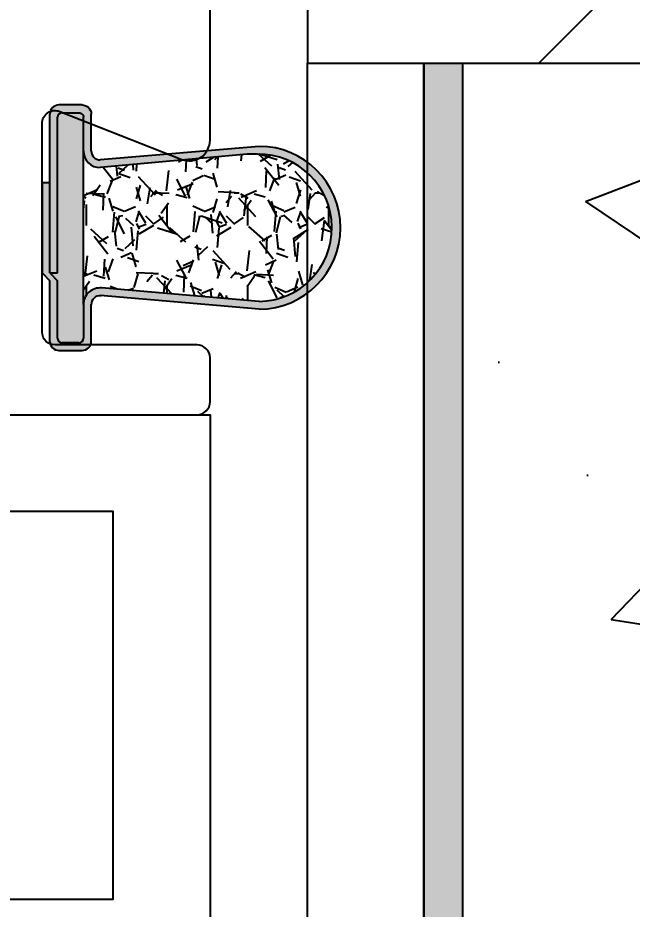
# Model space of a CAD drawing. Extents: x 0 to 79.8, y 0 to 38.2.
# Drawn here: x 26.706 to 27.181, y 29.262 to 29.952 of the extents above; entities that cross this region are included whole.
import ezdxf

# ---------------------------------------------------------------- set-up
doc = ezdxf.new("R2010")
doc.units = 0
doc.header["$MEASUREMENT"] = 0
doc.layers.get('0').update_dxf_attribs({"linetype": 'CONTINUOUS'})
doc.layers.get('DEFPOINTS').update_dxf_attribs({"color": 1, "linetype": 'CONTINUOUS'})
for name, color, linetype in [('FRAME', 1, 'CONTINUOUS'), ('SILL-PAN', 7, 'CONTINUOUS'), ('TEXT', 7, 'CONTINUOUS'), ('TITLE-BLOCK', 7, 'CONTINUOUS'), ('WALL-CONDITION', 7, 'CONTINUOUS'), ('WATERPROOF_MATL', 5, 'CONTINUOUS')]:
    doc.layers.add(name, color=color, linetype=linetype)
doc.styles.get("Standard").update_dxf_attribs({"font": 'simplex.shx'})
doc.dimstyles.new('QUARTER HORIZONTAL', dxfattribs={"dimscale": 4, "dimtxt": 0.06, "dimasz": 0.04999999999999999, "dimexe": 0.06, "dimexo": 0.032, "dimgap": 0.021, "dimtad": 0, "dimtih": 1, "dimtoh": 1, "dimdec": 4, "dimzin": 4, "dimdsep": 46, "dimlunit": 5, "dimtxsty": 'Standard', "dimcen": 0.09, "dimadec": 0, "dimazin": 1, "dimtfac": 1, "dimtdec": 4, "dimtofl": 0, "dimtmove": 0, "dimatfit": 3, "dimfxl": 0, "dimtolj": 1, "dimtzin": 0, "dimarcsym": 0})

# ---------------------------------------------------------------- blocks, each defined once
blk = doc.blocks.new('3749-SILL')
blk.add_lwpolyline([(1.103706089789071, -0.7068971932408363, 0.5486187866267667), (1.119505422862503, -0.7190204479001654), (1.175027709791252, -0.6988119881197026, 0.2637246696229036), (1.182582833904547, -0.6899510977373229, -0.3595082375522588), (1.194175942050762, -0.6803782018222595), (1.229594768500277, -0.6803782018222524, -0.4142135623732713), (1.241401043983444, -0.6921844773054335), (1.241401043983444, -0.7000004872134671), (1.89800000000001, -0.70000048721346, 0.4142135623733031), (1.908000000000015, -0.6900004872134691), (1.908000000000015, -0.656000487213463, 0.4142135623734073), (1.89800000000001, -0.646000487213465), (1.788000000000011, -0.6460004872134721, -0.414213562372991), (1.77800000000002, -0.6360004872134599), (1.77800000000002, -0.4746324154477151, -0.5285491067761589), (1.791654390344974, -0.4653240626822353), (1.886152975448056, -0.5024235072041847, 0.5285491067762694), (1.908000000000001, -0.4875301427794199), (1.908000000000015, 0, 0.4142135623734073)], format="xyb")
blk = doc.blocks.new('*U38')
h = blk.add_hatch(color=7)
h.dxf.hatch_style = 1
h.paths.add_polyline_path([(0.0635577124920091, -0.1620000000000137), (0.05305771249200897, -0.0389999999999959, -0.4142135623729311), (0.06005771249200897, -0.03199999999999981), (0.08855671249201083, -0.03199999999999961, 0.4142135623730944), (0.09555671249201081, -0.02499999999999961), (0.09555671249201081, -0.006999999999999534, 0.4142135623730894), (0.0885567124920108, 3.33066907387547e-16), (-0.03444328750798853, -5.551115123125783e-17), (-0.03444328750798853, -0.005999999999999645), (0.08605771249200878, -0.005999999999999617, -0.4142135623730951), (0.08955771249200878, -0.00949999999999962), (0.08955771249200878, -0.02249999999999944, -0.4142135623731094), (0.08605771249200878, -0.02599999999999963), (0.06005771249200895, -0.0259999999999998, 0.4144590320460281), (0.04705771705673792, -0.03901089416962114), (0.05755671249201022, -0.1528689999999998), (0.05755671249201022, -0.1607057163559881, -1.000618141417903), (-0.05644207855980712, -0.1619858380355864), (-0.04603767947626435, -0.0401057344854886, 0.4393819219709538), (-0.05899056916341911, -0.02600000000000002), (-0.08494328750798986, -0.02599999999999963, -0.4142135623730946), (-0.08844328750798985, -0.02249999999999963), (-0.08844328750798985, -0.009499999999999342, -0.4142135623730708), (-0.08494328750798986, -0.005999999999999617), (-0.04044228750799113, -0.005999999999999645), (-0.0344432875079885, 0), (0.03555771249200923, 0), (0.03555771249200923, 0.0060000000000002), (-0.03444328750798854, 0.0060000000000002), (-0.04044228750799128, 0), (-0.08744328750798935, 3.33066907387547e-16, 0.4142135623730949), (-0.09444328750798936, -0.006999999999999673), (-0.09444328750798935, -0.02499999999999972, 0.4142135623730894), (-0.08744328750798935, -0.03199999999999958), (-0.05899056916341913, -0.03200000000000003, -0.4393819219709612), (-0.0520159362549512, -0.03959539549218635), (-0.0519432875079886, -0.03899999999999984), (-0.06244228641652898, -0.1619882729286112, 1.000093076325736)])
h = blk.add_hatch(color=7)
h.dxf.hatch_style = 1
h.paths.add_polyline_path([(-0.03444328750798853, -0.005999999999999671), (-0.03444328750798853, 0), (-0.04044228750799117, -0.005999999999999671), (-0.08494328750798986, -0.00599999999999962, 0.4142135623730939), (-0.08844328750798985, -0.009499999999999623), (-0.08844328750798985, -0.02249999999999992, 0.4142135623730704), (-0.08494328750798986, -0.02599999999999963), (-0.05899056916341916, -0.02600000000000002), (0.08605771249200878, -0.02599999999999963, 0.4142135623730952), (0.08955771249200878, -0.02249999999999963), (0.08955771249200878, -0.009499999999999814, 0.4142135623731116), (0.08605771249200878, -0.005999999999999619)])
h = blk.add_hatch()
h.set_pattern_fill('GRAVEL', scale=0.0625)
h.set_pattern_definition([(228.012787504, (-0.01399056916341923, 0.08849999999999991), (-0.5000000000000039, -0.5625000000000002), [0.0084085, -0.8324430029421062]), (184.969740728, (-0.01961556916341944, 0.08224999999999982), (0.7499999999999984, 0.06250000000000219), [0.01442925, -1.428495297576875]), (132.510447078, (-0.03399056916341969, 0.08099999999999985), (0.6250000000000073, -0.6874999999999916), [0.01017425, -1.007252037256231]), (267.273689006, (-0.05836556916341973, 0.06537499999999985), (0.06250000000000151, 1.250000000000001), [0.013139875, -1.300847377601812]), (292.833654178, (-0.0589905691634196, 0.0522499999999998), (-0.3124999999999993, 0.7500000000000018), [0.0128846875, -1.275585820505518]), (357.273689006, (-0.05399056916341971, 0.04037499999999983), (-1.250000000000001, 0.0625000000000016), [0.013139875, -1.300847377601812]), (37.6942404667, (-0.04086556916341966, 0.03974999999999984), (-0.8124999999999999, -0.6249999999999983), [0.0173768125, -1.72030303430725]), (72.2553283749, (-0.02711556916341973, 0.05037499999999973), (0.4375000000000017, 1.375), [0.01640549999999999, -1.624145093550837]), (121.429565615, (-0.02211556916341983, 0.06599999999999973), (-0.5000000000000012, 0.8124999999999992), [0.013184375, -1.305254569358062]), (175.236358309, (-0.0289905691634198, 0.07724999999999971), (0.687499999999999, -0.06250000000000237), [0.015052, -0.7375476611745188]), (222.397437798, (-0.04399056916341948, 0.0784999999999999), (-0.7499999999999977, -0.6874999999999982), [0.0194655, -1.927085937799681]), (138.814074834, (0.003509430836579952, 0.06474999999999975), (-0.4375000000000021, 0.375), [0.006643812499999998, -0.6577403007959185]), (171.46923439, (-0.001490569163419941, 0.06912499999999977), (0.8124999999999999, -0.1249999999999997), [0.0126398125, -1.251344463509813]), (225, (-0.01399056916341923, 0.07099999999999984), (-6.938893903907228e-18, -0.06249999999999581), [0.0088388125, -0.07954953514831875]), (203.198590514, (-0.01836556916341969, 0.0784999999999999), (0.3124999999999993, 0.1249999999999985), [0.004759875, -0.4712259441164938]), (291.801409486, (-0.02274056916341927, 0.07662499999999983), (-0.06249999999998024, 0.1875000000000064), [0.0067314375, -0.3298413629459063]), (30.96375653209999, (-0.02024056916341976, 0.07037499999999974), (0.1875000000000033, 0.1249999999999987), [0.0109330625, -0.3535014309278312]), (161.565051177, (-0.01086556916341941, 0.07599999999999973), (0.1250000000000007, -0.06249999999999854), [0.007905687499999998, -0.1897366662605249]), (16.389540334, (-0.0589905691634196, 0.07662499999999983), (0.6249999999999979, 0.1875000000000027), [0.011075, -1.096427821666837]), (70.3461759419, (-0.0483655691634195, 0.07974999999999988), (-0.2500000000000763, -0.6875000000002123), [0.0092913125, -0.9198379842074375]), (293.198590514, (-0.01086556916341941, 0.08849999999999991), (-0.1249999999999982, 0.3124999999999994), [0.0095196875, -0.4664661316164938]), (343.610459666, (-0.007115569163419266, 0.07974999999999988), (-0.6249999999999979, 0.1875000000000027), [0.011075, -1.096427821666812]), (339.44395478, (-0.0589905691634196, 0.03787499999999977), (-0.3125000000000023, 0.1250000000000015), [0.01068, -0.5233202340823435]), (294.775140569, (-0.04899056916341982, 0.03412499999999985), (-0.3125000000000003, 0.6875000000000001), [0.008948625, -0.88591519145475]), (66.8014094864, (-0.01024056916341998, 0.0259999999999998), (0.1249999999999988, 0.3124999999999981), [0.0095196875, -0.4664661316164938]), (17.3540246363, (-0.006490569163419835, 0.03474999999999984), (-0.8124999999999986, -0.2499999999999977), [0.0104769375, -1.03721397589]), (69.44395478040002, (-0.04086556916341966, 0.0259999999999998), (-0.1250000000000004, -0.3124999999999972), [0.005339999999999998, -0.5286602340823435]), (101.309932474, (-0.01399056916341923, 0.0259999999999998), (-0.06249999999999774, 0.2500000000000008), [0.003186875, -0.31550184459955]), (165.963756532, (-0.01461556916341955, 0.02912499999999985), (0.1874999999999974, -0.06250000000000008), [0.0128846875, -0.2448094141011063]), (186.009005957, (-0.02711556916341973, 0.03224999999999978), (0.6250000000000029, 0.06249999999999895), [0.011940625, -1.182120198408925]), (303.690067526, (-0.02024056916341976, 0.06474999999999975), (-0.0624999999999992, 0.1249999999999991), [0.009013874999999996, -0.2163330797165]), (353.157226587, (-0.01524056916341987, 0.05724999999999991), (1.062500000000001, -0.1250000000000033), [0.015737125, -1.557972664001769]), (60.9453959009, (0.0003844308365801297, 0.05537499999999984), (-0.2499999999999985, -0.4374999999999986), [0.006434749999999999, -0.6370421338116875]), (90, (0.003509430836579952, 0.06099999999999983), (-0.06249999999999999, 0.0625), [0.00375, -0.05875]), (120.256437164, (-0.02836556916341948, 0.03412499999999985), (0.2500000000000006, -0.4375000000000005), [0.00868275, -0.8595949993406126]), (48.01278750420001, (-0.03274056916341994, 0.0416249999999998), (0.5, 0.5624999999999984), [0.016817, -0.8240345029421061]), (0, (-0.02149056916341952, 0.05412499999999987), (0.0625, 0.0625), [0.01625, -0.04625]), (325.3048464690001, (-0.005240569163419195, 0.05412499999999987), (0.6250000000000087, -0.4374999999999891), [0.009882124999999997, -0.9783296438026248]), (254.054604099, (0.00288443083658052, 0.04849999999999988), (-0.06250000000000236, -0.2500000000000003), [0.009100125, -0.4459067430800313]), (207.645975364, (0.0003844308365801297, 0.03974999999999984), (-1.187499999999997, -0.625000000000003), [0.0148165625, -1.466842136391212]), (175.42607874, (-0.01274056916341948, 0.03287499999999977), (-0.8124999999999971, 0.06250000000000008), [0.0156749375, -1.551817087998056])])
h.paths.add_polyline_path([(-0.05644207855980713, -0.1619858380355865, 1.000618141417795), (0.05755671249201022, -0.160705716355985), (0.05755671249201023, -0.1528690000000001), (0.04705771705673792, -0.03901089416962106, -0.4144590320460275), (0.06005771249200897, -0.0259999999999998), (-0.05899056916341917, -0.02600000000000004, -0.4393819219709552), (-0.04603767947626435, -0.0401057344854886)])
for p, q in [((-0.08744328750798935, 0), (-0.04044228750799128, 0)), ((-0.03444328750798853, 0.006000000000000227), (-0.04044228750799128, 0)), ((-0.03444328750798853, 0), (-0.04044228750799128, -0.005999999999999783)), ((0.03555771249200923, 0.006000000000000227), (-0.03444328750798853, 0.006000000000000227)), ((-0.03444328750798853, 0), (0.0885567124920108, 0)), ((-0.03444328750798853, 0), (-0.03444328750798853, -0.005999999999999783)), ((0.03555771249200923, 0.006000000000000227), (0.03555771249200923, 0)), ((-0.08494328750798985, -0.005999999999999783), (-0.04044228750799128, -0.005999999999999672)), ((-0.03444328750798853, -0.005999999999999672), (0.08605771249200878, -0.005999999999999783)), ((-0.09444328750798903, -0.006999999999999673), (-0.09444328750798903, -0.02499999999999958)), ((-0.0884432875079888, -0.02249999999999963), (-0.0884432875079888, -0.00949999999999962)), ((0.0895577124920095, -0.00949999999999962), (0.0895577124920095, -0.02249999999999963)), ((0.09555671249201048, -0.02499999999999958), (0.09555671249201048, -0.006999999999999673)), ((-0.05899056916341916, -0.02600000000000002), (-0.08494328750798985, -0.02599999999999991)), ((-0.05894328750799005, -0.02599999999999991), (0.08605771249200878, -0.02599999999999991)), ((-0.08744328750798935, -0.0319999999999997), (-0.05894328750799005, -0.0319999999999997)), ((0.06005771249200897, -0.0319999999999997), (0.0885567124920108, -0.0319999999999997)), ((-0.062443287507989, -0.162), (-0.0519432875079886, -0.03899999999999981)), ((-0.05644328750798877, -0.162), (-0.04603767947626469, -0.04010573448548871)), ((0.05755671249201022, -0.152869), (0.04705671249200982, -0.03899999999999981)), ((0.06355771249200792, -0.162), (0.0530577124920093, -0.03899999999999981)), ((0.05755671249201022, -0.1607619999999993), (0.05755671249201022, -0.152869))]:
    blk.add_line(p, q)
for centre, radius, start, end in [((-0.08744328750798935, -0.006999999999999673), 0.007, 90.00000000000001, 180), ((0.0885567124920108, -0.006999999999999673), 0.007, 0, 90.00000000000001), ((-0.08494328750798985, -0.00949999999999962), 0.0035, 90.00000000000001, 180), ((0.08605771249200878, -0.00949999999999962), 0.0035, 0, 90.00000000000001), ((-0.08744328750798935, -0.02499999999999958), 0.007, 179.999985, 270), ((-0.08494328750798985, -0.02249999999999963), 0.0035, 180.000015, 270), ((-0.05899056916341916, -0.03900000000000003), 0.013, 355.120726216994, 90.00000000000001), ((0.06005771249200897, -0.03899999999999981), 0.013, 90.00000000000001, 180), ((-0.05899056916341916, -0.03900000000000003), 0.007000000000000001, 355.120726216994, 90.00000000000001), ((0.06005771249200897, -0.03899999999999981), 0.007, 89.99993900000005, 180), ((0.0005577124920090881, -0.162), 0.063, 180, 0), ((0.0005577124920090881, -0.1613809999999997), 0.057003, 180.622086, 0.622070000000018)]:
    blk.add_arc(centre, radius, start, end)
at = {"extrusion": (0, 0, -1)}
for centre, radius, start in [((-0.08605771249200878, -0.02249999999999963), 0.0035, 179.999985), ((-0.0885567124920108, -0.02499999999999958), 0.007, 180.000015)]:
    blk.add_arc(centre, radius, start, 270, dxfattribs=at)
blk = doc.blocks.new('*D213')
at = {"layer": 'DEFPOINTS', "color": 0}
for p in [(28.17262570289314, 29.91702125751255), (28.79556750193294, 29.91702125751255), (27.01988212004035, 28.51452125751257)]:
    blk.add_point(p, dxfattribs=at)
at = {"layer": 'TITLE-BLOCK', "color": 0, "lineweight": -2}
for p, q in [((28.30062570289314, 29.91702125751255), (29.03556750193293, 29.91702125751255)), ((28.79556750193294, 29.71702125751255), (28.79556750193294, 29.57977125751256)), ((28.79556750193294, 28.71452125751257), (28.79556750193294, 28.85177125751256)), ((27.14788212004035, 28.51452125751257), (29.03556750193294, 28.51452125751257))]:
    blk.add_line(p, q, dxfattribs=at)
at = {"layer": 'TITLE-BLOCK', "color": 0}
for points in [[(28.7622341685996, 29.71702125751255), (28.82890083526627, 29.71702125751255), (28.79556750193294, 29.91702125751255)], [(28.7622341685996, 28.71452125751257), (28.82890083526627, 28.71452125751257), (28.79556750193294, 28.51452125751257)]]:
    blk.add_solid(points, dxfattribs=at)
at = {"layer": 'TITLE-BLOCK', "color": 0, "insert": (28.79556750193294, 29.21577125751255), "char_height": 0.24, "attachment_point": 5}
blk.add_mtext('\\A1;1{\\H1x;\\S3/8;}"', dxfattribs=at)

msp = doc.modelspace()

# ---------------------------------------------------------------- hatches: boundary and pattern name
at = {"layer": 'TITLE-BLOCK'}
h = msp.add_hatch(dxfattribs=at)
h.set_pattern_fill('AR-CONC', color=256, scale=0.1, style=0)
h.set_pattern_definition([(49.99999999999999, (95.20924991971958, 29.92362704895003), (0.7172601826007535, -0.06275213498259512), [0.07500000000000001, -0.8250000000000001]), (355, (95.20924991971958, 29.92362704895003), (-0.138751333613, 0.7521921337000119), [0.06, -0.66]), (100.4514, (95.26902159971957, 29.91839770895003), (0.5785093817140216, 0.6894395420609536), [0.06374018999999968, -0.7011421119999973]), (46.18420000000002, (95.20924991971958, 30.12362704895002), (1.067241048625645, -0.1655190143290181), [0.1124999999999997, -1.237499999999996]), (96.6356, (95.29818666471954, 30.10983374195002), (0.9346627055487033, 0.9741178709004418), [0.095610288, -1.051713]), (351.1842, (95.20924991971958, 30.12362704895002), (0.9346619451336272, 0.9741186009253247), [0.09000000000000001, -0.9900000000000001]), (21, (95.3092499197196, 30.07362704895003), (0.5969070521184617, -0.4026188906653388), [0.07500000000000001, -0.8250000000000001]), (326.0000000000001, (95.3092499197196, 30.07362704895003), (0.2433153319215817, 0.7251500450468531), [0.06, -0.66]), (71.4514, (95.35899215271957, 30.04007544295002), (0.84022262858149, 0.3225304967099524), [0.06374019000000002, -0.701142112]), (37.50000000000001, (95.20924991971958, 29.92362704895003), (0.01215985531729067, 0.3328938538313115), [0, -0.652, 0, -0.67, 0, -0.6625000000000001]), (7.499999999999999, (95.20924991971958, 29.92362704895003), (0.2630695374421486, 0.3944117118823602), [0, -0.382, 0, -0.637, 0, -0.2525]), (327.5, (94.98624991971957, 29.92362704895003), (0.5338224361724091, -0.0225548717343798), [0, -0.25, 0, -0.78, 0, -1.035]), (317.5, (94.8862499197196, 29.92362704895003), (0.5831861693423862, 0.1001049823323176), [0, -0.325, 0, -0.518, 0, -0.735])])
h.paths.add_polyline_path([(20.93488212004024, 28.48452125751255), (20.93488212004024, 29.91702125751253), (19.81213853718754, 29.91702125751253), (19.78905378768906, 29.54850516344177), (19.90812576569959, 29.17761745863182), (19.91234955929872, 28.72812854685084), (20.24818511511097, 27.44831252893767), (20.9221349738215, 26.7117446926873), (23.62467579361049, 26.33880480531881), (27.04929128474635, 26.45896752684253), (27.78301059382608, 27.20471871949418), (28.04630092016529, 28.01885563655619), (28.17056750193294, 28.96595609321221), (28.15547630552493, 29.84662009354334), (28.17262570289313, 29.91702125751253), (27.04988212004042, 29.91702125751253), (27.04988212004042, 28.48452125751256), (26.93163212004049, 28.48452125751256), (26.93163212004049, 28.08081338042909), (27.08029608392036, 27.93214941654918), (26.99089313335389, 27.75586539057383), (27.11444068940159, 27.60500637945495), (26.97185307852419, 27.44157707031104), (27.09511005750437, 27.24546135458001), (27.02055324120261, 26.9220101995271), (26.67965837439436, 26.96169947420139), (26.33010504040294, 26.77975836972117), (26.14618360731674, 26.84446294603386), (25.83176567399187, 26.75632195925387), (25.61222049910089, 26.94052087166046), (25.00661453200109, 26.7925229648772), (24.78001495342869, 26.95881316308396), (24.84804139119115, 27.26373345625961), (24.70049129012659, 27.43246144790805), (24.79705906673348, 27.7838075131391), (24.72302152328143, 27.90535070281873), (24.86913212004043, 28.08081338042913), (24.86913212004049, 28.48452125751256)])
at = {"layer": 'WALL-CONDITION'}
h = msp.add_hatch(dxfattribs=at)
h.set_pattern_fill('ANSI38', color=256, scale=2)
h.set_pattern_definition([(45, (-134.6835162716076, 9.769962616701378e-15), (-0.1767766952966369, 0.1767766952966369), []), (135, (-134.6835162716076, 9.769962616701378e-15), (-0.5303300858899106, 0.1767766952966369), [0.625, -0.375])])
h.paths.add_polyline_path([(26.9298821200403, 30.54202125751253), (28.17262570289313, 30.54202125751253), (28.23344918421236, 30.32080127333205), (28.15386454805167, 30.09958128915157), (28.17262570289313, 29.91702125751253), (26.9298821200403, 29.91702125751253)])
at = {"layer": 'WATERPROOF_MATL'}
msp.add_hatch(color=7, dxfattribs=at).paths.add_polyline_path([(20.96488212004033, 29.91702125751253), (20.96488212004022, 28.51452125751256), (27.01988212004034, 28.51452125751256), (27.01988212004034, 29.91702125751253), (27.04988212004042, 29.91702125751253), (27.04988212004042, 28.48452125751253), (20.93488212004024, 28.48452125751253), (20.93488212004024, 29.91702125751253)])

# ---------------------------------------------------------------- linework, layer by layer
at = {"layer": 'SILL-PAN', "color": 7}
msp.add_lwpolyline([(20.96488212004033, 29.91702125751253), (21.05488212004036, 29.91702125751253), (21.05488212004036, 28.60452125751253), (26.9298821200403, 28.60452125751253), (26.9298821200403, 29.91702125751253), (27.01988212004034, 29.91702125751253), (27.01988212004034, 28.51452125751256), (20.96488212004022, 28.51452125751256)], close=True, dxfattribs=at)
at = {"layer": 'TEXT'}
msp.add_lwpolyline([(25.96288191692447, 29.39502235875908, 0.414213562373095), (26.08788191692447, 29.27002235875908), (26.77938171380885, 29.27002235875908), (26.77938171380885, 29.57002235875906), (26.58438171380886, 29.57002235875906), (26.58438171380886, 29.64502235875908), (26.85438171380887, 29.64502235875911), (26.85438171380887, 29.19502235875906), (26.72938171380888, 29.19502235875906), (26.72938171380888, 28.60502235875911), (26.65438171380886, 28.60502235875911), (26.65438171380886, 29.19502235875906), (25.95038191692447, 29.19502235875906)], format="xyb", dxfattribs=at)
at = {"layer": 'TITLE-BLOCK'}
msp.add_line((27.01988212004034, 29.91702125751253), (27.51988212004034, 29.91702125751253), dxfattribs=at)
at = {"layer": 'WALL-CONDITION'}
msp.add_lwpolyline([(26.9298821200403, 29.91702125751253), (28.17262570289313, 29.91702125751253), (28.15386454805167, 30.09958128915157), (28.23344918421236, 30.32080127333205), (28.17262570289313, 30.54202125751253), (26.9298821200403, 30.54202125751253)], close=True, dxfattribs=at)
at = {"layer": 'WATERPROOF_MATL', "color": 7}
msp.add_lwpolyline([(20.96488212004033, 29.91702125751253), (20.96488212004022, 28.51452125751256), (27.01988212004034, 28.51452125751256), (27.01988212004034, 29.91702125751253), (27.04988212004042, 29.91702125751253), (27.04988212004042, 28.48452125751253), (20.93488212004024, 28.48452125751253), (20.93488212004024, 29.91702125751253)], close=True, dxfattribs=at)

# ---------------------------------------------------------------- block references
at = {"rotation": 90}
msp.add_blockref('*U38', (26.73038191692449, 29.78914906224617), dxfattribs=at)
at = {"layer": 'FRAME'}
msp.add_blockref('3749-SILL', (24.94638191692447, 30.34502272606877), dxfattribs=at)

# ---------------------------------------------------------------- dimensions: what is measured, and where the dimension line sits
at = {"layer": 'TITLE-BLOCK'}
dim = msp.add_linear_dim(base=(28.79556750193294, 29.91702125751255), p1=(27.01988212004034, 28.51452125751256), p2=(28.17262570289313, 29.91702125751253), angle=90, dimstyle='QUARTER HORIZONTAL', override={"dimpost": '"'}, dxfattribs=at)
dim.commit()
dim.dimension.update_dxf_attribs({"geometry": '*D213', "text_midpoint": (28.79556750193294, 29.21577125751255)})

doc.saveas('drawing.dxf')
